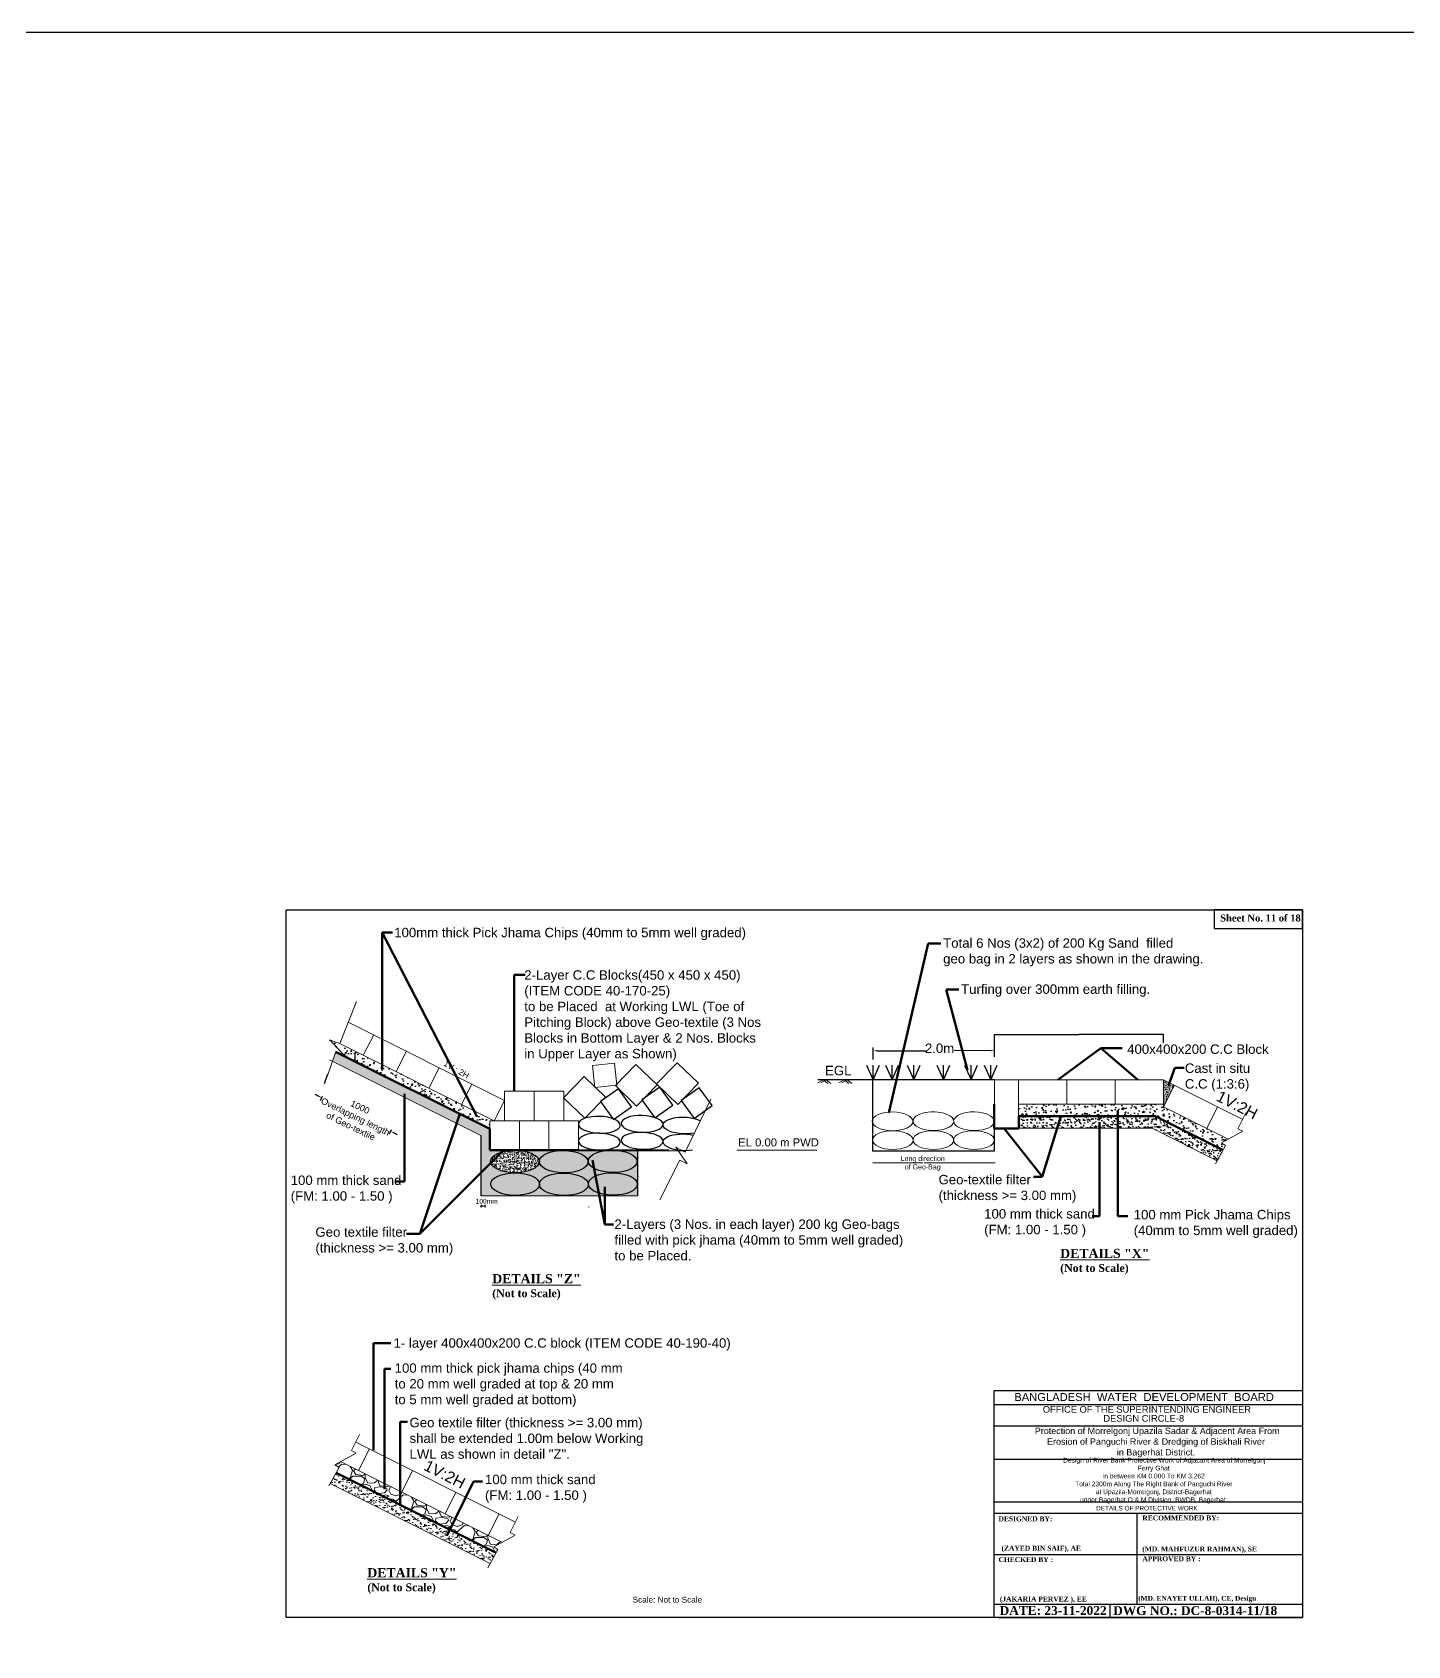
# Model space of a CAD drawing. Header units: inches. Extents: x 89000 to 1304432, y -10828 to 220529.
# Drawn here: x 745278 to 760311, y 76429 to 94069 of the extents above; entities that cross this region are included whole.
import ezdxf
from ezdxf.enums import TextEntityAlignment as Align

# ---------------------------------------------------------------- set-up
doc = ezdxf.new("R2010")
doc.units = ezdxf.units.IN
doc.header["$LTSCALE"] = 7
doc.header["$MEASUREMENT"] = 0
doc.layers.add('Layer1', color=7, linetype='Continuous', lineweight=13)
doc.layers.add('LINE', color=7, linetype='Continuous')
doc.styles.add('Kazi_T_H', font='timesbd.ttf')
doc.styles.get("Standard").update_dxf_attribs({"font": 'arial.ttf'})
doc.dimstyles.get("Standard").update_dxf_attribs({"dimtxt": 0.18, "dimasz": 0.18, "dimexe": 0.18, "dimexo": 0.0625, "dimgap": 0.09, "dimtad": 0, "dimtih": 1, "dimtoh": 1, "dimdec": 4, "dimzin": 0, "dimdsep": 46, "dimtxsty": 'Standard', "dimcen": 0.09, "dimadec": 0, "dimazin": 0, "dimtfac": 1, "dimtdec": 4, "dimtofl": 0, "dimtmove": 0, "dimatfit": 3, "dimfxl": 1, "dimtolj": 1, "dimtzin": 0, "dimarcsym": 0})
pattern_1 = [(50, (527714.955, 759753.37), (54.6554007, -4.7817257), [5.715, -62.865]), (355, (527714.955, 759753.37), (-10.572848, 57.316993), [4.572, -50.292]), (100.451, (527719.51, 759752.97), (44.0827505, 52.5350063), [4.857, -53.427]), (46.1842, (527714.955, 759768.61), (81.323712, -12.6126984), [8.5725, -94.2975]), (96.6356, (527721.73, 759767.56), (71.22127, 74.227667), [7.2855, -80.1405]), (351.184, (527714.955, 759768.61), (71.221382, 74.227535), [6.858, -75.438]), (21, (527722.575, 759764.8), (45.484464, -30.6796556), [5.715, -62.865]), (326, (527722.575, 759764.8), (18.5406085, 55.25639), [4.572, -50.292]), (71.4514, (527726.365, 759762.243), (64.0249472, 24.5768573), [4.857, -53.427]), (37.5, (527714.955, 759753.37), (0.926581, 25.36651166), [0, -49.6824, 0, -51.054, 0, -50.4825]), (7.5, (527714.955, 759753.37), (20.0458988, 30.0541724), [0, -29.1084, 0, -48.5394, 0, -19.2405]), (327.5, (527697.962, 759753.37), (40.67717855, -1.7186232), [0, -19.05, 0, -59.436, 0, -78.867]), (317.5, (527690.342, 759753.37), (44.4387544, 7.6279473), [0, -24.765, 0, -39.4716, 0, -56.007])]

# ---------------------------------------------------------------- blocks, each defined once
blk = doc.blocks.new('*D451')
at = {"layer": 'Defpoints', "color": 0, "ltscale": 0.5, "transparency": 16777216}
for p in [(757643, 83113), (755795, 82912), (757643, 83021)]:
    blk.add_point(p, dxfattribs=at)
at = {"layer": 'LINE', "color": 0, "lineweight": -2, "ltscale": 0.5, "transparency": 16777216}
for p, q in [((755795, 82912), (755795, 83113)), ((755795, 83113), (756718, 83113)), ((757642, 83113), (756719, 83113)), ((757643, 83021), (757643, 83113))]:
    blk.add_line(p, q, dxfattribs=at)
at = {"layer": 'LINE', "color": 0, "ltscale": 0.5, "transparency": 16777216}
for points in [[(755795, 83113), (755795, 83113), (755795, 83113)], [(757642, 83113), (757642, 83113), (757643, 83113)]]:
    blk.add_solid(points, dxfattribs=at)
at = {"layer": 'LINE', "color": 0, "lineweight": 13, "ltscale": 0.5, "transparency": 16777216, "insert": (756719, 83113), "char_height": 0.18, "attachment_point": 5}
blk.add_mtext('\\A1;{\\H1.775x;1.40m}', dxfattribs=at)

msp = doc.modelspace()

# ---------------------------------------------------------------- hatches: boundary and pattern name
at = {"linetype": 'Continuous', "lineweight": -3, "ltscale": 0.5}
h = msp.add_hatch(dxfattribs=at)
h.set_pattern_fill('AR-CONC', color=0, scale=0.83, style=0)
h.set_pattern_definition([(50, (775595.45, 92280.86), (151.2133, -13.22944), [15.8115, -173.9265]), (355, (775595.45, 92280.86), (-29.25155, 158.577), [12.6492, -139.1412]), (100.451, (775608.05, 92279.76), (121.9623, 145.34685), [13.4377, -147.8147]), (46.1842, (775595.45, 92323.03), (224.9956, -34.8951), [23.7172, -260.8897]), (96.6356, (775614.2, 92320.12), (197.0455, 205.3632), [20.1565, -221.722]), (351.184, (775595.45, 92323.03), (197.0458, 205.3628), [18.9738, -208.7118]), (21, (775616.53, 92312.48), (125.84035, -84.8804), [15.8115, -173.9265]), (326, (775616.53, 92312.48), (51.2957, 152.876), [12.6492, -139.1412]), (71.4514, (775627.02, 92305.41), (177.1357, 67.996), [13.4377, -147.8147]), (37.5, (775595.45, 92280.86), (2.56354, 70.18068), [0, -137.45464, 0, -141.2494, 0, -139.66825]), (7.5, (775595.45, 92280.86), (55.46032, 83.14988), [0, -80.53324, 0, -134.29234, 0, -53.23205]), (327.5, (775548.44, 92280.86), (112.54019, -4.75486), [0, -52.705, 0, -164.4396, 0, -218.1987]), (317.5, (775527.36, 92280.86), (122.94722, 21.104), [0, -68.5165, 0, -109.20476, 0, -154.9527])])
h.paths.add_polyline_path([(748639.90772, 83012.45508), (748533.40382, 83050.44993), (748682.3959, 82886.41189), (748633.14588, 82903.20109), (750278.99673, 82080.27567), (750278.99673, 82168.8843), (750327.04928, 82168.8843)])
at = {"lineweight": -3, "ltscale": 0.5}
h = msp.add_hatch(dxfattribs=at)
h.set_pattern_fill('AR-CONC', color=0, scale=0.5, style=0)
h.set_pattern_definition([(50, (527714.955, 759753.37), (91.0923345, -7.969543), [9.525, -104.775]), (355, (527714.955, 759753.37), (-17.621413, 95.528321), [7.62, -83.82]), (100.451, (527722.55, 759752.705), (73.471251, 87.558344), [8.095, -89.045]), (46.1842, (527714.96, 759778.77), (135.53952, -21.021164), [14.2875, -157.1625]), (96.6356, (527726.25, 759777.02), (118.702117, 123.712778), [12.1425, -133.5675]), (351.184, (527714.96, 759778.77), (118.702303, 123.71256), [11.43, -125.73]), (21, (527727.655, 759772.42), (75.80744, -51.132759), [9.525, -104.775]), (326, (527727.655, 759772.42), (30.901014, 92.093983), [7.62, -83.82]), (71.4514, (527733.97, 759768.16), (106.708245, 40.961429), [8.095, -89.045]), (37.5, (527714.955, 759753.37), (1.5443016, 42.2775194), [0, -82.804, 0, -85.09, 0, -84.1375]), (7.5, (527714.955, 759753.37), (33.4098313, 50.0902874), [0, -48.514, 0, -80.899, 0, -32.0675]), (327.5, (527686.634, 759753.37), (67.7952976, -2.864372), [0, -31.75, 0, -99.06, 0, -131.445]), (317.5, (527673.934, 759753.37), (74.0645907, 12.7132455), [0, -41.275, 0, -65.786, 0, -93.345])])
edge = h.paths.add_edge_path()
edge.add_line((750178.99673, 81347.26806), (751895.53828, 81348.11629))
edge.add_line((751895.53828, 81348.11629), (751896.61117, 81844.66878))
edge.add_line((751896.61117, 81844.66878), (751674.17788, 81845.14938))
edge.add_ellipse((751621.4055, 81725.13482), major_axis=(-266.93927, 1.74744), ratio=0.4596705317, start_angle=282.322921297, end_angle=618.770298097, ccw=False)
edge.add_line((751565.21973, 81845.38481), (751247.43532, 81846.07144))
edge.add_line((751247.43532, 81846.07144), (750554.22276, 81846.07144))
edge.add_ellipse((750553.41952, 81723.36732), major_axis=(-266.93927, 1.74744), ratio=0.4596705317, start_angle=184.880089547, end_angle=270.000000005, ccw=False)
edge.add_ellipse((751085.66641, 81721.59982), major_axis=(-266.93927, 1.74744), ratio=0.4596705317, start_angle=4.880089547, end_angle=355.923934047, ccw=False)
edge.add_ellipse((750553.41952, 81723.36732), major_axis=(-266.93927, 1.74744), ratio=0.4596705317, start_angle=271.631794729, end_angle=535.923934047, ccw=False)
edge.add_line((750546.62098, 81846.07144), (750278.99673, 81846.07144))
edge.add_line((750278.99673, 81846.07144), (750278.99673, 82080.27567))
edge.add_line((750278.99673, 82080.27567), (748633.14588, 82903.20109))
edge.add_line((748633.14588, 82903.20109), (748593.85491, 82916.59528))
edge.add_line((748593.85491, 82916.59528), (748558.89945, 82817.52651))
edge.add_line((748558.89945, 82817.52651), (750178.99673, 82007.47787))
edge.add_line((750178.99673, 82007.47787), (750178.99673, 81347.26806))
edge = h.paths.add_edge_path(flags=16)
edge.add_ellipse((750555.37942, 81475.75675), major_axis=(-266.93927, 1.74744), ratio=0.4596705317, start_angle=184.880089547, end_angle=535.923934046, ccw=False)
edge.add_ellipse((751087.62631, 81473.98925), major_axis=(-266.93927, 1.74744), ratio=0.4596705317, start_angle=4.880089547, end_angle=355.923934046, ccw=False)
edge = h.paths.add_edge_path(flags=16)
edge.add_ellipse((751623.3654, 81477.52425), major_axis=(-266.93927, 1.74744), ratio=0.4596705317, start_angle=0, end_angle=360)
at = {"linetype": 'ByBlock', "lineweight": 5, "ltscale": 0.5}
h = msp.add_hatch(dxfattribs=at)
h.set_pattern_fill('AR-CONC', color=256, scale=0.132, style=0)
h.set_pattern_definition([(50, (757208.26, 88280.264), (24.048376, -2.10396), [2.5146, -27.6606]), (355, (757208.26, 88280.264), (-4.65205, 25.21948), [2.01168, -22.12848]), (100.451, (757210.265, 88280.09), (19.39641, 23.1154), [2.13708, -23.50788]), (46.1842, (757208.26, 88286.97), (35.78243, -5.54959), [3.7719, -41.4909]), (96.6356, (757211.242, 88286.508), (31.33736, 32.66017), [3.20562, -35.26182]), (351.184, (757208.26, 88286.97), (31.3374, 32.66012), [3.01752, -33.19272]), (21, (757211.613, 88285.294), (20.013164, -13.49905), [2.5146, -27.6606]), (326, (757211.613, 88285.294), (8.15787, 24.31281), [2.01168, -22.12848]), (71.4514, (757213.28, 88284.169), (28.17098, 10.81382), [2.13708, -23.50788]), (37.5, (757208.2605, 88280.2645), (0.407696, 11.161265), [0, -21.860256, 0, -22.46376, 0, -22.2123]), (7.5, (757208.26, 88280.264), (8.820195, 13.223836), [0, -12.807696, 0, -21.357336, 0, -8.46582]), (327.5, (757200.784, 88280.2645), (17.897959, -0.756194), [0, -8.382, 0, -26.15184, 0, -34.70148]), (317.5, (757197.431, 88280.264), (19.55305, 3.356297), [0, -10.8966, 0, -17.367504, 0, -24.64308])])
h.paths.add_polyline_path([(757760.66821, 82556.50272), (757642.60382, 82615.53491), (757642.60382, 82351.53491), (757642.60382, 82320.37394)])
at = {"linetype": 'Continuous', "lineweight": -3, "ltscale": 0.5}
h = msp.add_hatch(dxfattribs=at)
h.set_pattern_fill('AR-CONC', color=0, scale=0.83, style=0)
h.set_pattern_definition([(50, (734287.91, 81558.5), (151.2133, -13.22944), [15.8115, -173.9265]), (355, (734287.91, 81558.5), (-29.2515, 158.577), [12.6492, -139.1412]), (100.451, (734300.51, 81557.4), (121.9623, 145.34685), [13.4377, -147.8147]), (46.1842, (734287.91, 81600.67), (224.9956, -34.8951), [23.7172, -260.8897]), (96.6356, (734306.66, 81597.76), (197.0455, 205.3632), [20.1565, -221.722]), (351.184, (734287.9, 81600.67), (197.0458, 205.3628), [18.9738, -208.7118]), (21, (734308.99, 81590.13), (125.84035, -84.8804), [15.8115, -173.9265]), (326, (734308.99, 81590.13), (51.2957, 152.876), [12.6492, -139.1412]), (71.4514, (734319.48, 81583.05), (177.1357, 67.996), [13.4377, -147.8147]), (37.5, (734287.91, 81558.504), (2.56354, 70.18068), [0, -137.45464, 0, -141.2494, 0, -139.66825]), (7.5, (734287.91, 81558.504), (55.46032, 83.14988), [0, -80.53324, 0, -134.29234, 0, -53.23205]), (327.5, (734240.897, 81558.504), (112.5402, -4.75486), [0, -52.705, 0, -164.4396, 0, -218.1987]), (317.5, (734219.81, 81558.5), (122.94722, 21.104), [0, -68.5165, 0, -109.20476, 0, -154.9527])])
h.paths.add_polyline_path([(757642.60382, 82320.37394), (757642.60382, 82351.53491), (756058.60382, 82351.53491), (756058.60382, 82219.53491), (757549.1209, 82219.53491), (758292.98057, 81847.60508), (758320.81594, 81897.91287), (758275.76317, 81927.03819), (758349.23068, 81967.06051)])
h = msp.add_hatch(dxfattribs=at)
h.set_pattern_fill('AR-SAND', color=0, scale=1.32, style=0)
h.set_pattern_definition([(37.5, (734287.91, 81558.504), (-2.11204, 64.60255), [0, -50.96256, 0, -56.9976, 0, -54.483]), (7.5, (734287.91, 81558.5), (59.33707, 94.6209), [0, -27.49296, 0, -45.93336, 0, -17.6022]), (327.5, (734246.67, 81558.504), (104.41099, 0.18971), [0, -16.764, 0, -60.3504, 0, -78.7908]), (317.5, (734246.67, 81558.5), (100.78945, 29.42667), [0, -8.382, 0, -39.56304, 0, -45.2628])])
h.paths.add_polyline_path([(757549.1209, 82219.53491), (756060.70325, 82219.53491), (756060.70325, 82087.53491), (757517.95992, 82087.53491), (758229.01908, 81732.00533), (758292.98057, 81847.60508)])
at = {"lineweight": -3, "ltscale": 0.5}
h = msp.add_hatch(dxfattribs=at)
h.set_pattern_fill('AR-CONC', color=0, scale=0.3, style=0)
h.set_pattern_definition(pattern_1)
edge = h.paths.add_edge_path()
edge.add_ellipse((750553.41952, 81723.36732), major_axis=(-266.93927, 1.74744), ratio=0.4596705317, start_angle=271.631794729, end_angle=535.923934047)
edge.add_ellipse((751085.66641, 81721.59982), major_axis=(-266.93927, 1.74744), ratio=0.4596705317, start_angle=355.923934047, end_angle=364.880089547, ccw=False)
edge.add_ellipse((750553.41952, 81723.36732), major_axis=(-266.93927, 1.74744), ratio=0.4596705317, start_angle=184.880089547, end_angle=270.000000005)
edge.add_line((750554.22276, 81846.07144), (750546.62098, 81846.07144))
h = msp.add_hatch(dxfattribs=at)
h.set_pattern_fill('AR-CONC', color=0, scale=0.3, style=0)
h.set_pattern_definition(pattern_1)
edge = h.paths.add_edge_path()
edge.add_ellipse((750555.37942, 81475.75675), major_axis=(-266.93927, 1.74744), ratio=0.4596705317, start_angle=184.880089547, end_angle=535.923934046)
edge.add_ellipse((751087.62631, 81473.98925), major_axis=(-266.93927, 1.74744), ratio=0.4596705317, start_angle=355.923934046, end_angle=364.880089547, ccw=False)
edge = h.paths.add_edge_path()
edge.add_ellipse((751085.66641, 81721.59982), major_axis=(-266.93927, 1.74744), ratio=0.4596705317, start_angle=4.880089547, end_angle=355.923934047)
edge.add_ellipse((750553.41952, 81723.36732), major_axis=(-266.93927, 1.74744), ratio=0.4596705317, start_angle=175.923934047, end_angle=184.880089547, ccw=False)
edge = h.paths.add_edge_path()
edge.add_ellipse((751087.62631, 81473.98925), major_axis=(-266.93927, 1.74744), ratio=0.4596705317, start_angle=4.880089547, end_angle=355.923934046)
edge.add_ellipse((750555.37942, 81475.75675), major_axis=(-266.93927, 1.74744), ratio=0.4596705317, start_angle=175.923934046, end_angle=184.880089547, ccw=False)
edge = h.paths.add_edge_path()
edge.add_ellipse((751621.4055, 81725.13482), major_axis=(-266.93927, 1.74744), ratio=0.4596705317, start_angle=282.322921297, end_angle=618.770298097)
edge.add_line((751674.17788, 81845.14938), (751565.21973, 81845.38481))
edge = h.paths.add_edge_path()
edge.add_ellipse((751623.3654, 81477.52425), major_axis=(-266.93927, 1.74744), ratio=0.4596705317, start_angle=0, end_angle=360)
at = {"linetype": 'ByBlock', "lineweight": 13, "ltscale": 0.5}
h = msp.add_hatch(dxfattribs=at)
h.set_pattern_fill('GRAVEL', color=256, scale=13.2, style=0)
h.set_pattern_definition([(228.0128, (764913.384, 84836.705), (-2682.24228, -3017.523708), [45.107, -4465.626]), (184.9697, (764883.209, 84803.177), (4023.366508, 335.277634), [77.4055, -7663.128]), (132.5104, (764806.094, 84796.472), (3352.79756, -3688.083603), [54.5796, -5403.3804]), (267.2737, (764675.335, 84712.652), (335.278544, 6705.597842), [70.4887, -6978.365]), (292.8337, (764671.982, 84642.243), (-1676.40476, 4023.362288), [69.1197, -6842.8536]), (357.2737, (764698.805, 84578.54), (-6705.597842, 335.278544), [70.4887, -6978.365]), (37.6942, (764769.214, 84575.187), (-4358.642754, -3352.797011), [93.2176, -9228.529]), (72.2553, (764842.975, 84632.185), (2346.964695, 7376.162139), [88.007, -8712.6996]), (121.4296, (764869.798, 84716.005), (-2682.240691, 4358.634873), [70.7273, -7002.006]), (175.2364, (764832.917, 84776.355), (3688.077103, -335.276853), [80.746, -3956.555]), (222.3974, (764752.45, 84783.061), (-4023.360121, -3688.075202), [104.4223, -10337.8176]), (138.8141, (765007.262, 84709.3), (-2346.958505, 2011.676906), [35.6407, -3528.439]), (171.4692, (764980.44, 84732.769), (4358.633347, -670.56169), [67.806, -6712.807]), (225, (764913.38, 84742.83), (-7e-14, -335.2798), [47.4156, -426.7415]), (203.1986, (764889.914, 84783.06), (1676.40565, 670.56294), [25.534, -2527.879]), (291.8014, (764866.445, 84773), (-335.28024, 1005.84065), [36.1107, -1769.4336]), (30.9638, (764879.856, 84739.474), (1005.83894, 670.56052), [58.65, -1896.3516]), (161.5651, (764930.15, 84769.65), (670.5603, -335.2795), [42.41, -1017.839]), (16.3895, (764671.982, 84773.002), (3352.80185, 1005.837908), [59.4116, -5881.7616]), (70.3462, (764728.98, 84789.766), (-1341.116263, -3688.074784), [49.843, -4934.4504]), (293.1986, (764930.15, 84836.705), (-670.56294, 1676.40565), [51.068, -2502.3504]), (343.6105, (764950.265, 84789.766), (-3352.80185, 1005.837908), [59.4116, -5881.7616]), (339.444, (764671.982, 84565.13), (-1676.40208, 670.55919), [57.2926, -2807.3364]), (294.7751, (764725.627, 84545.012), (-1676.396093, 3688.078287), [48.0047, -4752.475]), (66.8014, (764933.5, 84501.425), (670.56294, 1676.40565), [51.068, -2502.3504]), (17.354, (764953.618, 84548.365), (-4358.640235, -1341.117977), [56.2034, -5564.117]), (69.444, (764769.214, 84501.425), (-670.55919, -1676.40208), [28.6464, -2835.9936]), (101.3099, (764913.384, 84501.425), (-335.27835, 1341.1157), [17.096, -1692.504]), (165.9638, (764910.03, 84518.19), (1005.8407, -335.27942), [69.1197, -1313.2746]), (186.009, (764842.975, 84534.953), (3352.795056, 335.279217), [64.0552, -6341.465]), (303.6901, (764879.86, 84709.3), (-335.2801, 670.55935), [48.355, -1160.515]), (353.1572, (764906.678, 84669.065), (5699.762357, -670.563003), [84.4215, -8357.712]), (60.9454, (764990.5, 84659.007), (-1341.11688, -2346.954405), [34.519, -3417.401]), (90, (765007.26, 84689.18), (-335.28, 335.28), [20.117, -315.163]), (120.2564, (764836.27, 84545.012), (1341.117158, -2346.958816), [46.5784, -4611.275]), (48.0128, (764812.8, 84585.245), (2682.24228, 3017.523708), [90.2145, -4420.5216]), (0, (764873.15, 84652.3), (335.28, 335.28), [87.173, -248.107]), (325.3048, (764960.323, 84652.301), (-3352.79419, 2346.960223), [53.0125, -5248.2276]), (254.0546, (765003.91, 84622.126), (-335.28086, -1341.1232), [48.8174, -2392.0644]), (207.646, (764990.498, 84575.187), (-6370.317762, -3352.802109), [79.483, -7868.85]), (175.4261, (764920.09, 84538.306), (-4358.641004, 335.278378), [84.088, -8324.6856]), (175.4261, (764920.09, 84538.306), (-4358.641004, 335.278378), [84.088, -8324.6856])])
h.paths.add_polyline_path([(748647.87549, 78442.2804), (748585.83938, 78408.48548), (748630.89215, 78379.36016), (748597.88063, 78319.69734), (750346.65361, 77445.31086), (750367.3425, 77482.70258), (750322.28973, 77511.8279), (750411.54007, 77560.44811)])
at = {"linetype": 'ByBlock', "lineweight": 18, "ltscale": 0.5}
h = msp.add_hatch(dxfattribs=at)
h.set_pattern_fill('AR-SAND', color=256, scale=1.32, style=0)
h.set_pattern_definition([(37.5, (764671.98, 84501.425), (-2.11204, 64.60255), [0, -50.96256, 0, -56.9976, 0, -54.483]), (7.5, (764671.98, 84501.425), (59.33707, 94.6209), [0, -27.49296, 0, -45.93336, 0, -17.6022]), (327.5, (764630.743, 84501.425), (104.411, 0.1897), [0, -16.764, 0, -60.3504, 0, -78.7908]), (317.5, (764630.74, 84501.425), (100.78945, 29.42667), [0, -8.382, 0, -39.56304, 0, -45.2628])])
h.paths.add_polyline_path([(750282.69212, 77329.71111), (750346.65361, 77445.31086), (748597.88063, 78319.69734), (748533.91915, 78204.0976)])

# ---------------------------------------------------------------- linework, layer by layer
at = {"color": 0, "linetype": 'Continuous', "lineweight": 13, "ltscale": 0.5}
for p, q in [((750440.40316, 82391.19459), (748731.41538, 83245.68848)), ((748895.92133, 82884.44827), (749009.27521, 83106.75856)), ((750327.04928, 82168.8843), (748639.90772, 83012.45508)), ((749253.70332, 82705.55728), (749367.0572, 82927.86757)), ((750178.99673, 82007.47787), (748525.81567, 82834.0684)), ((749611.48531, 82526.66629), (749724.83919, 82748.97658)), ((749969.2673, 82347.77529), (750082.62117, 82570.08558)), ((750327.04928, 82168.8843), (750440.40316, 82391.19459)), ((751895.53828, 81348.11629), (750178.99673, 81347.26806))]:
    msp.add_line(p, q, dxfattribs=at)
at = {"color": 0, "lineweight": 53, "ltscale": 0.5}
for p, q in [((750278.99673, 82080.27567), (748592.8764, 82923.33583)), ((751247.43532, 81846.07144), (752235.81975, 81843.93585))]:
    msp.add_line(p, q, dxfattribs=at)
at = {"color": 0, "lineweight": -3, "ltscale": 0.5}
for p, q in [((754469.77526, 82837.06159), (754469.77526, 82970.7007)), ((754510.52526, 82934.3007), (755049.28904, 82934.3007)), ((755753.85382, 82934.3007), (755355.46438, 82936.76565)), ((755794.60382, 82868.48307), (755794.60382, 82970.7007)), ((754460.85079, 82615.53491), (754460.85079, 81836.55588)), ((748404.8487, 82438.59731), (748368.21424, 82456.44328)), ((748448.05224, 82434.23643), (748425.54223, 82388.02756)), ((749200.43461, 82067.72395), (749177.92461, 82021.51508)), ((749230.50001, 82036.39291), (749267.13447, 82018.54694)), ((755791.34795, 82085.5564), (755791.34795, 81836.55588)), ((750178.99673, 82007.47787), (750178.99673, 81347.26806)), ((755791.34795, 81836.55588), (754460.85079, 81836.55588)), ((750176.89672, 81228.2644), (750194.86937, 81244.94723)), ((750219.02073, 81229.15048), (750236.99338, 81245.83331))]:
    msp.add_line(p, q, dxfattribs=at)
at = {"color": 0, "linetype": 'Continuous', "lineweight": -3, "ltscale": 0.5}
for p, q in [((748808.34854, 82815.59976), (748807.95279, 82909.79831)), ((754395.08408, 82775.49375), (754469.77526, 82615.53491)), ((754469.77526, 82615.53491), (754538.54725, 82776.78903)), ((754469.77526, 82615.53491), (754469.77526, 82775.045)), ((754603.43417, 82775.49375), (754678.12535, 82615.53491)), ((754678.12535, 82615.53491), (754746.89734, 82776.78903)), ((754678.12535, 82615.53491), (754678.12535, 82775.045)), ((754839.72644, 82775.49375), (754914.41762, 82615.53491)), ((754914.41762, 82615.53491), (754983.18961, 82776.78903)), ((754914.41762, 82615.53491), (754914.41762, 82775.045)), ((755164.28362, 82775.49375), (755238.9748, 82615.53491)), ((755238.9748, 82615.53491), (755307.74679, 82776.78903)), ((755238.9748, 82615.53491), (755238.9748, 82775.045)), ((755466.18622, 82775.49375), (755540.8774, 82615.53491)), ((755540.8774, 82615.53491), (755609.64938, 82776.78903)), ((755540.8774, 82615.53491), (755540.8774, 82775.045)), ((755680.82233, 82775.49375), (755755.51351, 82615.53491)), ((755755.51351, 82615.53491), (755824.28549, 82776.78903)), ((755755.51351, 82615.53491), (755755.51351, 82775.045)), ((748506.08354, 82678.11741), (748469.08727, 82572.50971)), ((755794.60382, 82615.53491), (753865.41123, 82615.53491)), ((749501.38717, 82469.08045), (749580.89704, 82513.13296)), ((751895.53828, 81348.11629), (751896.61055, 81844.38139)), ((752235.81975, 81843.93585), (752419.73882, 81840.50883))]:
    msp.add_line(p, q, dxfattribs=at)
at = {"linetype": 'ByBlock', "lineweight": 13, "ltscale": 0.5}
for p, q in [((757642.60382, 82615.53491), (755794.60382, 82615.53491)), ((758507.36239, 82183.15563), (757642.60382, 82615.53491)), ((757642.60382, 82351.53491), (756058.60382, 82351.53491)), ((758349.23068, 81967.06051), (757642.60382, 82320.37394)), ((757517.95992, 82087.53491), (756060.70325, 82087.53491)), ((758229.01908, 81732.00533), (757517.95992, 82087.53491)), ((750560.49141, 77781.13341), (748812.65648, 78655.05088)), ((750411.54007, 77560.44811), (748647.87549, 78442.2804)), ((750282.69212, 77329.71111), (748533.91915, 78204.0976))]:
    msp.add_line(p, q, dxfattribs=at)
at = {"linetype": 'ByBlock', "lineweight": 18, "ltscale": 0.5}
for p, q in [((755794.60382, 82615.53491), (755794.60382, 82087.53491)), ((756058.60382, 82615.53491), (756058.60382, 82087.53491)), ((756586.60382, 82615.53491), (756586.60382, 82351.53491)), ((757114.60382, 82615.53491), (757114.60382, 82351.53491)), ((757642.60382, 82615.53491), (757642.60382, 82351.53491)), ((757642.60382, 82320.37394), (757760.66821, 82556.50272)), ((757642.60382, 82351.53491), (757642.60382, 82320.37394)), ((758114.86137, 82084.24516), (758232.92576, 82320.37394)), ((748844.64555, 78343.89537), (748962.70994, 78580.02415)), ((749316.90311, 78107.76659), (749434.9675, 78343.89537)), ((749789.16067, 77871.63781), (749907.22505, 78107.76659)), ((750261.41822, 77635.50904), (750379.48261, 77871.63781))]:
    msp.add_line(p, q, dxfattribs=at)
at = {"linetype": 'ByBlock', "lineweight": 60, "ltscale": 0.5}
for p, q in [((755791.34795, 82350.98968), (755791.34795, 82085.5564)), ((757549.1209, 82219.53491), (756060.70325, 82219.53491)), ((756060.70325, 82085.5564), (756060.70325, 82219.53491)), ((758292.98057, 81847.60508), (757549.1209, 82219.53491)), ((755791.34795, 82085.5564), (756060.70325, 82085.5564)), ((750346.65361, 77445.31086), (748597.88063, 78319.69734))]:
    msp.add_line(p, q, dxfattribs=at)
at = {"linetype": 'ByBlock', "lineweight": 30, "ltscale": 0.5}
for p in [(759162.93831, 78948.25032), (755834.52585, 76737.7638)]:
    msp.add_line(p, (759162.93831, 76737.7638), dxfattribs=at)
at = {"color": 0, "lineweight": -3, "ltscale": 0.5}
msp.add_lwpolyline([(511349.81128, 94069.37911), (898900.38777, 94069.37911), (898900.38777, 64746.17907), (511349.81128, 64746.17907)], close=True, dxfattribs=at)
at = {"color": 7, "lineweight": 30, "ltscale": 0.18}
msp.add_lwpolyline([(759162.93831, 84473.93837), (758197.45599, 84473.93837), (758197.45599, 84271.40185), (759162.93831, 84271.40185)], close=True, dxfattribs=at)
at = {"color": 0, "linetype": 'Continuous', "lineweight": -3, "ltscale": 0.5}
for points in [[(751650.93489, 82553.02446), (751882.91704, 82328.54188), (752107.39962, 82560.52403), (751875.41747, 82785.00661)], [(752101.79297, 82570.82322), (752333.77512, 82346.34064), (752558.2577, 82578.32279), (752326.27555, 82802.80537)], [(751084.84842, 82420.85369), (751316.83056, 82196.37111), (751541.31314, 82428.35326), (751309.331, 82652.83584)], [(751631.37783, 82181.256), (751827.94914, 82322.59531), (751686.60983, 82519.16662), (751490.03852, 82377.82731)], [(752082.23591, 82199.05475), (752278.80722, 82340.39407), (752137.4679, 82536.96538), (751940.89659, 82395.62606)], [(752512.65465, 82192.28418), (752709.22596, 82333.62349), (752567.88665, 82530.1948), (752371.31534, 82388.85549)]]:
    msp.add_lwpolyline(points, close=True, dxfattribs=at)
at = {"linetype": 'ByBlock', "lineweight": 18, "ltscale": 0.5}
for points in [[(753864.97153, 82583.48801), (753924.38822, 82615.53491), (753974.51998, 82576.99784)], [(753896.74639, 82583.48801), (753956.16309, 82615.53491), (754006.29485, 82576.99784)], [(754093.1324, 82583.48801), (754152.5491, 82615.53491), (754202.68085, 82576.99784)], [(754124.90727, 82583.48801), (754184.32396, 82615.53491), (754234.45572, 82576.99784)], [(758209.48878, 81696.70756), (758320.81594, 81897.91287), (758275.76317, 81927.03819), (758509.02829, 82054.11221), (758456.01262, 82080.58716), (758543.48944, 82255.31752)], [(748519.56499, 78178.15485), (748630.89215, 78379.36016), (748585.83938, 78408.48548), (748819.1045, 78535.55949), (748766.08883, 78562.03444), (748853.56565, 78736.76481)], [(750256.01534, 77281.49727), (750367.3425, 77482.70258), (750322.28973, 77511.8279), (750555.55485, 77638.90191), (750502.53918, 77665.37686), (750590.016, 77840.10723)]]:
    msp.add_lwpolyline(points, dxfattribs=at)
at = {"color": 0, "linetype": 'Continuous', "lineweight": -3, "ltscale": 0.5, "extrusion": (0, 0, -1)}
for centre in [(751475.66463, 82125.27838), (751943.41444, 82134.00271), (751476.04287, 81940.97999), (751943.79268, 81949.70432)]:
    msp.add_ellipse(centre, major_axis=(-228.67795, 7.35925), ratio=0.3999216098, dxfattribs=at)
for centre, start_param, end_param in [((752402.42556, 82116.55404), 4.1890552868, 8.733121289), ((752402.80381, 81932.25565), 4.2820228076, 8.2967749349)]:
    msp.add_ellipse(centre, major_axis=(-228.67795, 7.35925), ratio=0.3999216098, start_param=start_param, end_param=end_param, dxfattribs=at)
at = {"color": 0, "linetype": 'Continuous', "lineweight": 30, "ltscale": 0.5}
for centre in [(750553.41952, 81723.36732), (751085.66641, 81721.59982), (751621.4055, 81725.13482), (750555.37942, 81475.75675), (751087.62631, 81473.98925), (751623.3654, 81477.52425)]:
    msp.add_ellipse(centre, major_axis=(-266.93927, 1.74744), ratio=0.4596705317, dxfattribs=at)
at = {"color": 0, "lineweight": -3, "ltscale": 0.5}
for points in [[(754510.52526, 82941.09237), (754510.52526, 82927.50903), (754469.77526, 82934.3007)], [(755753.85382, 82941.09237), (755753.85382, 82927.50903), (755794.60382, 82934.3007)]]:
    msp.add_solid(points, dxfattribs=at)
at = {"color": 0, "linetype": 'Continuous', "lineweight": -3, "ltscale": 0.5}
for points in [[(748407.82303, 82444.70306), (748401.87438, 82432.49157), (748441.48317, 82420.75135)], [(749233.47434, 82042.49865), (749227.52568, 82030.28716), (749193.86554, 82054.23887)]]:
    msp.add_solid(points, dxfattribs=at)
at = {"layer": 'Layer1', "color": 7, "lineweight": 30}
msp.add_lwpolyline([(756798.72416, 76737.7638), (748053.03029, 76737.7638), (748053.03029, 84473.93837), (759162.93831, 84473.93837), (759162.93831, 78385.44485), (759162.93831, 76989.98681), (759162.93831, 76737.7638)], close=True, dxfattribs=at)
at = {"layer": 'LINE', "color": 7, "lineweight": 53, "ltscale": 0.5}
for p, q in [((750278.99673, 82080.27567), (750278.99673, 81846.07144)), ((750278.99673, 81846.07144), (751247.43532, 81846.07144))]:
    msp.add_line(p, q, dxfattribs=at)
at = {"layer": 'LINE', "color": 7, "lineweight": 13, "ltscale": 0.5}
for p, q in [((750924.62246, 82168.8843), (750924.62246, 81846.07144)), ((750924.62246, 81846.07144), (750924.62246, 82168.8843)), ((750278.99673, 81846.07144), (751247.43532, 81846.07144)), ((750612.92923, 81846.07144), (750290.11637, 81846.07144)), ((750523.03807, 81846.07144), (750703.49595, 81846.07144)), ((750523.03807, 81846.07144), (750703.49595, 81846.07144)), ((753853.71613, 81846.07144), (752978.83553, 81846.07144)), ((754462.53456, 81708.36188), (754462.53456, 81707.07688)), ((754463.55331, 81707.98688), (755010.47445, 81707.98688)), ((755800.4514, 81708.06188), (755026.84162, 81707.98688)), ((755800.4514, 81708.36188), (755800.4514, 81707.33388)), ((750184.82696, 81249.83422), (750184.82696, 81218.98202)), ((750185.84743, 81236.5116), (750227.15643, 81236.5116)), ((750226.95097, 81248.31331), (750226.95097, 81218.98202))]:
    msp.add_line(p, q, dxfattribs=at)
at = {"layer": 'LINE', "color": 0, "lineweight": -3, "ltscale": 0.5}
msp.add_line((751356.42614, 81225.83043), (751356.42614, 81225.31643), dxfattribs=at)
at = {"layer": 'LINE', "color": 0, "linetype": 'ByBlock', "lineweight": 30, "ltscale": 0.5}
for p, q in [((759162.93831, 79216.09105), (755787.71047, 79216.09105)), ((755787.71047, 79216.09105), (755787.71047, 76737.7638)), ((759162.93831, 79063.95344), (755787.71047, 79063.95344)), ((759162.93831, 78827.78617), (755787.71047, 78827.78617)), ((759162.93831, 78465.80835), (755787.71047, 78465.80835)), ((759162.93831, 77996.98629), (755787.71047, 77996.98629)), ((759162.93831, 77874.4997), (755787.71047, 77874.4997)), ((757353.23882, 76883.30566), (757353.23882, 77874.4997)), ((755787.71047, 77427.85322), (759162.93831, 77427.85322)), ((755787.71047, 76883.30566), (759162.93831, 76883.30566)), ((757059.63324, 76737.7638), (757059.63324, 76883.30566))]:
    msp.add_line(p, q, dxfattribs=at)
at = {"layer": 'LINE', "color": 7, "lineweight": 13, "ltscale": 0.5}
for points in [[(748820.68747, 83473.22385), (748639.90772, 83012.45508), (748533.40382, 83050.44993), (748682.3959, 82886.41189), (748593.85491, 82916.59528), (748506.64872, 82669.44043)], [(752695.96228, 82405.55317), (752413.04649, 81826.81896), (752312.92479, 81879.37685), (752437.43532, 81696.06225), (752354.00327, 81738.36636), (752137.73646, 81304.70703)]]:
    msp.add_lwpolyline(points, dxfattribs=at)
for points in [[(751640.55579, 82798.54217), (751399.89378, 82772.10589), (751426.33006, 82531.44388), (751666.99207, 82557.88016)], [(750440.40316, 82168.8843), (750763.21602, 82168.8843), (750763.21602, 82491.69716), (750440.40316, 82491.69716)], [(750763.21602, 82168.8843), (751086.02889, 82168.8843), (751086.02889, 82491.69716), (750763.21602, 82491.69716)], [(750278.99673, 81846.07144), (750601.80959, 81846.07144), (750601.80959, 82168.8843), (750278.99673, 82168.8843)], [(750601.80959, 81846.07144), (750924.62246, 81846.07144), (750924.62246, 82168.8843), (750601.80959, 82168.8843)], [(750924.62246, 81846.07144), (751247.43532, 81846.07144), (751247.43532, 82168.8843), (750924.62246, 82168.8843)]]:
    msp.add_lwpolyline(points, close=True, dxfattribs=at)
at = {"layer": 'LINE', "color": 7, "lineweight": 9, "ltscale": 0.5}
for centre in [(754680.43357, 82162.47818), (754683.20315, 81956.84603), (755126.61056, 81957.86225), (755570.25423, 81957.46772)]:
    msp.add_ellipse(centre, major_axis=(-222.44939, 1.4562), ratio=0.4596705317, dxfattribs=at)
for centre, start_param, end_param in [((755126.61056, 82163.96115), -0.0611163992, 6.222068908), ((755570.25423, 82163.56662), 0.0869224359, 6.2208742974)]:
    msp.add_ellipse(centre, major_axis=(-222.44939, 1.4562), ratio=0.4596705317, start_param=start_param, end_param=end_param, dxfattribs=at)
at = {"layer": 'LINE', "color": 7, "lineweight": -3, "ltscale": 0.5}
for points in [[(754463.55331, 81708.15667), (754463.55331, 81707.81709), (754462.53456, 81707.98688)], [(755799.6364, 81708.19772), (755799.6364, 81707.92605), (755800.4514, 81708.06188)], [(750185.23446, 81219.41394), (750185.23446, 81219.27811), (750184.82696, 81219.34602)], [(750226.54347, 81219.41394), (750226.54347, 81219.27811), (750226.95097, 81219.34602)]]:
    msp.add_solid(points, dxfattribs=at)

# ---------------------------------------------------------------- texts
at = {"color": 7, "lineweight": 30, "ltscale": 0.18, "insert": (758261.15654, 84423.52137), "char_height": 76.3205549, "width": 2741.409531, "attachment_point": 1}
msp.add_mtext('{\\fTimes New Roman|b1|i0|c0|p18;Sheet No. 11 of 18}', dxfattribs=at)
at = {"color": 0, "linetype": 'Continuous', "lineweight": -3, "ltscale": 0.5, "insert": (748809.7801, 82213.28796), "char_height": 70, "attachment_point": 5, "rotation": 334.027623627}
msp.add_mtext('\\A1;1000\\POverlapping length\\Pof Geo-textile', dxfattribs=at)
at = {"layer": 'LINE', "color": 7, "lineweight": 13, "ltscale": 0.5}
for s, p in [('1V:2H ', (758207.52512, 82395.02607)), ('1V:2H', (749546.25723, 78357.29565))]:
    msp.add_text(s, height=122.5125, rotation=332.993599329, dxfattribs=at).set_placement(p)
at = {"layer": 'LINE', "color": 0, "linetype": 'ByBlock', "lineweight": 30, "ltscale": 0.5}
for s, height, p in [('BANGLADESH  WATER  DEVELOPMENT  BOARD', 87.4714506, (757430.03771, 79104.26895)), ('OFFICE OF THE SUPERINTENDING ENGINEER', 72.9568306, (757460.7894, 78976.68803)), ('DESIGN CIRCLE-8', 72.9568306, (757426.30762, 78878.90908)), ('DETAILS OF PROTECTIVE WORK', 50, (757460.73989, 77907.88871))]:
    msp.add_text(s, height=height, dxfattribs=at).set_placement(p, align=Align.CENTER)
at = {"layer": 'LINE', "color": 0, "linetype": 'ByBlock', "lineweight": 30, "ltscale": 0.5, "style": 'Kazi_T_H'}
for s, height, p in [('DESIGNED BY:', 53.5975778, (755838.94805, 77789.88703)), ('RECOMMENDED BY:', 53.5975778, (757410.74841, 77799.46309)), ('(ZAYED BIN SAIF), AE', 53.5975778, (755871.70033, 77468.26052)), ('(MD. MAHFUZUR RAHMAN), SE', 53.5975778, (757410.26799, 77459.75742)), ('CHECKED BY :', 53.5975778, (755838.94805, 77343.24054)), ('APPROVED BY :', 53.5975778, (757410.74841, 77352.81661)), ('(JAKARIA PERVEZ ), EE', 53.5975778, (755853.09867, 76912.52636)), ('DATE: 23-11-2022', 96.47564, (755850.48595, 76766.19127)), ('DWG NO.: DC-8-0314-11/18', 96.47564, (757092.08793, 76764.52875))]:
    msp.add_text(s, height=height, dxfattribs=at).set_placement(p)
at = {"layer": 'LINE', "lineweight": 50, "ltscale": 0.5, "style": 'Kazi_T_H'}
msp.add_text('(MD. ENAYET ULLAH), CE, Design ', height=52.5045341, dxfattribs=at).set_placement((757366.26674, 76921.17011))
at = {"layer": 'LINE', "color": 7, "lineweight": 13, "ltscale": 0.5, "attachment_point": 1}
for s, insert, char_height, width in [('100mm thick Pick Jhama Chips (40mm to 5mm well graded)', (749233.81684, 84278.32281), 103.1933433, 3965.8084477), ('Total 6 Nos (3x2) of 200 Kg Sand  filled \\Pgeo bag in 2 layers as shown in the drawing.', (755233.59956, 84163.49633), 103.1933433, 3965.8084477), ('2-Layer C.C Blocks(450 x 450 x 450)\\P(ITEM CODE 40-170-25)\\Pto be Placed  at Working LWL (Toe of \\PPitching Block) above Geo-textile (3 Nos \\PBlocks in Bottom Layer & 2 Nos. Blocks\\Pin Upper Layer as Shown)', (750655.60116, 83814.07051), 103.1933433, 3965.8084477), ('Turfing over 300mm earth filling.', (755429.63678, 83659.45249), 103.1933433, 3965.8084477), ('\\A1;2.0m', (755034.21634, 83012.7831), 103.193343, 3965.8084477), ('400x400x200 C.C Block', (757245.02539, 83002.95615), 103.1933433, 3965.8084477), ('EGL', (753942.85376, 82769.27274), 103.193343, 3965.8084477), ('Cast in situ\\PC.C (1:3:6)', (757875.39337, 82795.21254), 103.1933433, 3965.8084477), ('100 mm thick sand \\P(FM: 1.00 - 1.50 )', (748102.45401, 81569.87719), 103.1933433, 3965.8084477), (' Geo-textile filter\\P (thickness >= 3.00 mm)', (755143.3551, 81576.74902), 103.1933433, 3965.8084477), ('100mm', (750123.84256, 81314.94149), 51.596672, 1982.9042238), ('100 mm thick sand \\P(FM: 1.00 - 1.50 )', (755681.91499, 81202.80202), 103.1933433, 3965.8084477), ('100 mm Pick Jhama Chips \\P(40mm to 5mm well graded)', (757316.60367, 81193.94567), 103.1933433, 3965.8084477), ('Geo textile filter \\P(thickness >= 3.00 mm) ', (748372.68829, 81003.44754), 103.1933433, 3965.8084477), ('2-Layers (3 Nos. in each layer) 200 kg Geo-bags\\Pfilled with pick jhama (40mm to 5mm well graded)\\Pto be Placed.', (751641.12942, 81089.23628), 103.1933433, 3965.8084477), ('{\\fTimes New Roman|b1|i0|c0|p18;\\H1.432x;\\LDETAILS "X"\\P\\H0.8606x;\\l(Not to Scale)}', (756512.87532, 80768.28189), 69.6253263, 1094.4915994), ('{\\fTimes New Roman|b1|i0|c0|p18;\\H1.432x;\\LDETAILS "Z"\\P\\H0.8603x;\\l(Not to Scale)}', (750305.29777, 80491.79406), 69.6253263, 1094.4915994), ('1- layer 400x400x200 C.C block (ITEM CODE 40-190-40)', (749226.3924, 79790.5488), 103.1933433, 3965.8084477), ('100 mm thick pick jhama chips (40 mm\\Pto 20 mm well graded at top & 20 mm \\Pto 5 mm well graded at bottom) ', (749238.89846, 79516.57643), 103.1933433, 3965.8084477), ('Geo textile filter (thickness >= 3.00 mm)\\Pshall be extended 1.00m below Working\\PLWL as shown in detail "Z".', (749401.08687, 78920.33054), 103.1933433, 3965.8084477), ('100 mm thick sand \\P(FM: 1.00 - 1.50 )', (750226.08282, 78298.68469), 103.1933433, 3965.8084477), ('{\\fTimes New Roman|b1|i0|c0|p18;\\H1.432x;\\LDETAILS "Y"\\P\\H0.8606x;\\l(Not to Scale)}', (748939.65546, 77277.01842), 69.6253263, 1094.4915994)]:
    msp.add_mtext(s, dxfattribs=dict(at, insert=insert, char_height=char_height, width=width))
at = {"layer": 'LINE', "color": 7, "lineweight": 13, "ltscale": 0.5, "insert": (749799.09497, 82832.09115), "char_height": 64.735856, "width": 341.0786577, "attachment_point": 1, "rotation": 330.23510537}
msp.add_mtext('1V : 2H', dxfattribs=at)
at = {"layer": 'LINE', "color": 0, "linetype": 'ByBlock', "lineweight": -3, "ltscale": 0.5, "insert": (752993.38065, 81976.26654), "char_height": 88.1112393, "attachment_point": 1}
msp.add_mtext('EL 0.00 m PWD', dxfattribs=at)
at = {"layer": 'LINE', "color": 7, "lineweight": 13, "ltscale": 0.5, "insert": (755010.17423, 81701.57211), "char_height": 37.5232412, "attachment_point": 5}
msp.add_mtext('\\A1;{\\H1.464x;Long direction\\Pof Geo-Bag}', dxfattribs=at)
at = {"layer": 'LINE', "color": 0, "linetype": 'ByBlock', "lineweight": -3, "ltscale": 0.5}
for s, insert, char_height, width, attachment_point in [('{\\fTimes New Roman|b1|i0|c0|p18; }Protection of Morrelgonj Upazila Sadar & Adjacent Area From \\PErosion of Panguchi River & Dredging of Biskhali River\\Pin Bagerhat District.', (757559.78968, 78813.22461), 70.1735265, 3066.594224, 2), ('\\pt50.06;         {\\H0.7869X;Design of River Bank Protective Work of Adjacant Area of Morrelgonj Ferry Ghat \\P\\ptz;in between KM 0.000 To KM 3.262 \\PTotal 2300m Along The Right Bank of Panguchi River\\Pat Upazila-Morrelgonj, District-Bagerhat  \\Punder Bagerhat O & M Division, BWDB, Bagerhat.}', (757535.76148, 78233.57057), 65.87046991, 2597.5288788, 5)]:
    msp.add_mtext(s, dxfattribs=dict(at, insert=insert, char_height=char_height, width=width, attachment_point=attachment_point))
at = {"layer": 'LINE', "color": 7, "linetype": 'ByBlock', "lineweight": 30, "ltscale": 0.5, "insert": (751839.40106, 76964.69832), "char_height": 63.9615379, "width": 1343.4490857, "attachment_point": 1}
msp.add_mtext('Scale: Not to Scale', dxfattribs=at)

# ---------------------------------------------------------------- dimensions: what is measured, and where the dimension line sits
at = {"layer": 'LINE', "color": 7, "lineweight": 13, "ltscale": 0.5}
dim = msp.add_linear_dim(base=(757642.60382, 83113.07149), p1=(755794.60382, 82912.4007), p2=(757642.60382, 83021.11449), text='{\\H1.775x;1.40m}', dimstyle='Standard', override={"dimfxl": 0.12}, dxfattribs=at)
dim.commit()
dim.dimension.update_dxf_attribs({"geometry": '*D451', "text_midpoint": (756718.60382, 83113.07149)})

# ---------------------------------------------------------------- leaders
for points in [[(749101.64634, 82745.93046), (749101.53562, 84228.55224), (749215.60753, 84228.55224)], [(750140.44898, 82211.33223), (749101.53562, 84228.55224)], [(754640.44477, 82255.74935), (755069.19764, 84106.38761), (755209.58855, 84106.38761)], [(750545.99861, 82491.69716), (750545.99861, 83764.89341), (750665.83832, 83764.89341)], [(755500.86433, 82721.05242), (755265.23487, 83602.34377), (755405.62577, 83602.34377)], [(756485.93958, 82615.53491), (756955.58329, 82963.45436), (757189.26669, 82963.45436)], [(757363.2156, 82615.53491), (756955.58329, 82963.45436)], [(749345.36482, 82463.80271), (749345.36482, 81502.97292), (749247.43646, 81502.97292)], [(749951.92495, 82243.81156), (749512.16134, 80933.05459)], [(756520.86465, 82219.53491), (756317.37737, 81556.12947), (756219.51027, 81556.12947)], [(757141.52096, 82282.77468), (757141.52096, 81126.08385), (757253.45033, 81126.08385)], [(755901.24966, 82085.5564), (756317.19855, 81558.16896)], [(756944.07162, 82154.89112), (756944.07162, 81125.94337), (756860.54681, 81125.94337)], [(750426.89997, 81846.07144), (749512.16134, 80933.05459), (749368.85676, 80933.05459)], [(751402.75313, 81737.12554), (751537.54452, 81032.80752)], [(751537.54452, 81445.16132), (751537.54452, 81032.80752), (751631.48543, 81032.80752)], [(749005.99042, 78565.86222), (749005.99042, 79736.47131), (749196.84247, 79736.47131)], [(749128.16497, 78141.4925), (749128.16497, 79456.05162), (749195.13441, 79456.05162)], [(749297.67169, 77970.77073), (749297.67169, 78878.36454), (749377.40995, 78878.36454)], [(749809.48472, 77630.2207), (750101.25501, 78225.8613), (750197.65889, 78222.83502)]]:
    msp.add_leader(points, dimstyle='Standard', override={"dimtxt": 0.9, "dimasz": 0.7, "dimclrd": 7, "dimclre": 7, "dimclrt": 7, "dimlwd": 65535, "dimlwe": 65535}, dxfattribs=at)
at = {"layer": 'LINE', "color": 0, "linetype": 'ByBlock', "lineweight": -3, "ltscale": 0.5}
msp.add_leader([(757696.56771, 82554.28584), (757766.15756, 82748.19904), (757867.00126, 82748.19904)], dimstyle='Standard', override={"dimtxt": 0.9, "dimasz": 0.7, "dimclrd": 7, "dimclre": 7, "dimclrt": 7, "dimlwd": 65535, "dimlwe": 65535}, dxfattribs=at)

doc.saveas('drawing.dxf')
